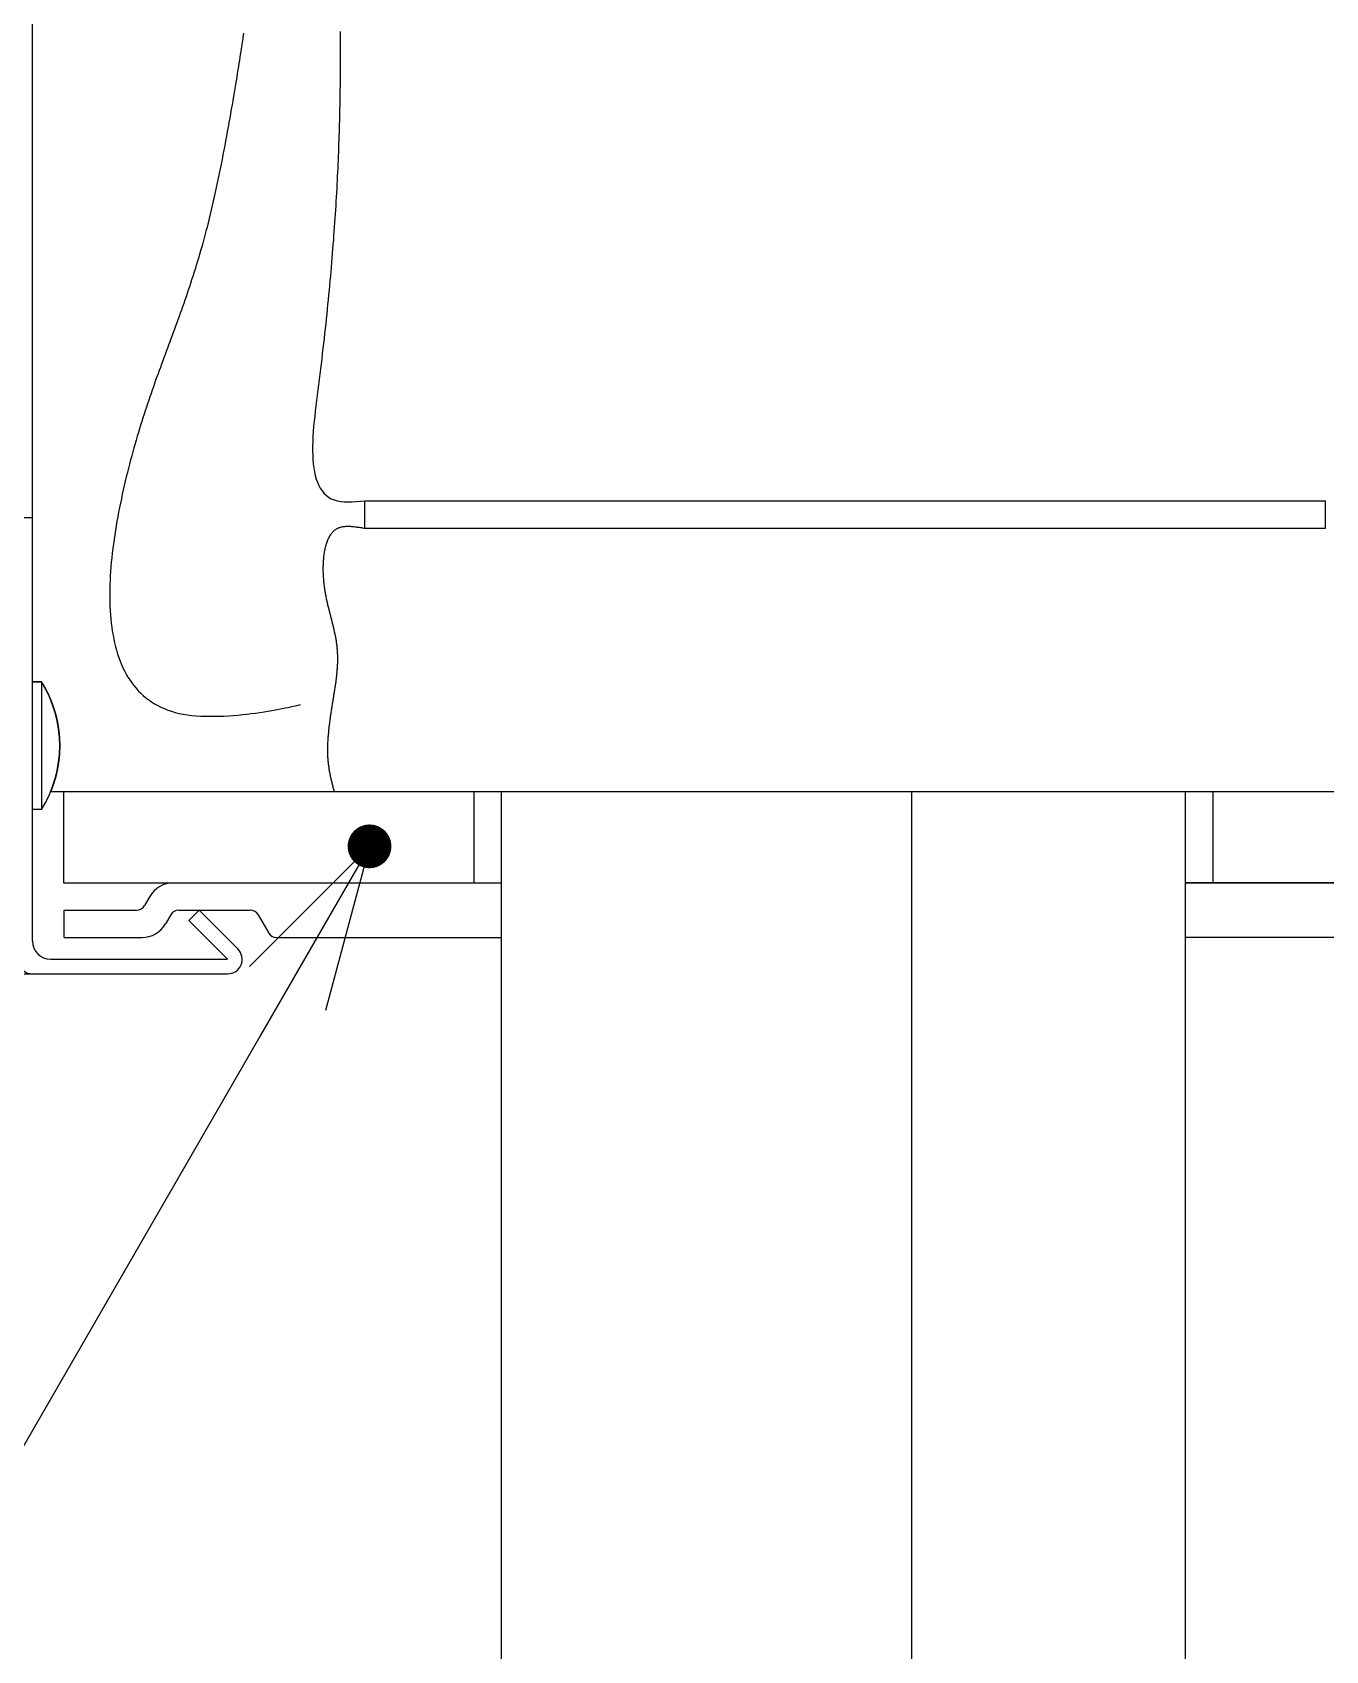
# Model space of a CAD drawing. Extents: x 443 to 1217, y -1921 to -677.
# Drawn here: x 470.16 to 485.5, y -904.75 to -885.56 of the extents above; entities that cross this region are included whole.
import ezdxf

# ---------------------------------------------------------------- set-up
doc = ezdxf.new("R2010")
doc.units = 0
doc.header["$MEASUREMENT"] = 0
doc.layers.get('0').update_dxf_attribs({"linetype": 'CONTINUOUS'})
for name, color, linetype in [('1', 7, 'CONTINUOUS'), ('3', 8, 'CONTINUOUS'), ('5', 7, 'CONTINUOUS'), ('6', 7, 'CONTINUOUS'), ('7', 7, 'CONTINUOUS')]:
    doc.layers.add(name, color=color, linetype=linetype)

msp = doc.modelspace()

# ---------------------------------------------------------------- linework, layer by layer
at = {"color": 7, "linetype": 'Continuous'}
msp.add_line((474.162, -895.211), (466.178, -909.039), dxfattribs=at)
at = {"color": 0}
for q in [(472.736, -896.637), (472.863, -897.46), (473.64, -897.159)]:
    msp.add_line((474.162, -895.211), q, dxfattribs=at)
at = {"color": 0, "const_width": 0.26}
msp.add_lwpolyline([(474.291, -895.211, 1), (474.032, -895.211, 1), (474.291, -895.211)], format="xyb", dxfattribs=at)
at = {"layer": '1', "color": 4}
for p, q in [((472.643, -885.728), (472.639, -885.757)), ((472.647, -885.701), (472.643, -885.728)), ((472.651, -885.677), (472.647, -885.701)), ((472.654, -885.654), (472.651, -885.677)), ((472.657, -885.635), (472.654, -885.654)), ((472.659, -885.616), (472.657, -885.635)), ((472.662, -885.601), (472.659, -885.616)), ((472.664, -885.587), (472.662, -885.601)), ((472.665, -885.576), (472.664, -885.587)), ((472.666, -885.567), (472.665, -885.576)), ((472.612, -885.925), (472.606, -885.963)), ((472.618, -885.887), (472.612, -885.925)), ((472.624, -885.853), (472.618, -885.887)), ((472.629, -885.819), (472.624, -885.853)), ((472.634, -885.786), (472.629, -885.819)), ((472.639, -885.757), (472.634, -885.786)), ((472.587, -886.087), (472.579, -886.132)), ((472.593, -886.044), (472.587, -886.087)), ((472.6, -886.003), (472.593, -886.044)), ((472.606, -885.963), (472.6, -886.003)), ((472.548, -886.319), (472.54, -886.368)), ((472.556, -886.27), (472.548, -886.319)), ((472.564, -886.223), (472.556, -886.27)), ((472.572, -886.176), (472.564, -886.223)), ((472.579, -886.132), (472.572, -886.176)), ((472.522, -886.469), (472.513, -886.522)), ((472.531, -886.418), (472.522, -886.469)), ((472.54, -886.368), (472.531, -886.418)), ((472.485, -886.681), (472.475, -886.734)), ((472.494, -886.627), (472.485, -886.681)), ((472.504, -886.574), (472.494, -886.627)), ((472.513, -886.522), (472.504, -886.574)), ((472.455, -886.844), (472.444, -886.899)), ((472.465, -886.789), (472.455, -886.844)), ((472.475, -886.734), (472.465, -886.789)), ((472.412, -887.066), (472.401, -887.121)), ((472.423, -887.01), (472.412, -887.066)), ((472.434, -886.954), (472.423, -887.01)), ((472.444, -886.899), (472.434, -886.954)), ((472.379, -887.232), (472.367, -887.288)), ((472.39, -887.177), (472.379, -887.232)), ((472.401, -887.121), (472.39, -887.177)), ((472.332, -887.451), (472.32, -887.506)), ((472.344, -887.398), (472.332, -887.451)), ((472.356, -887.342), (472.344, -887.398)), ((472.367, -887.288), (472.356, -887.342)), ((472.296, -887.612), (472.284, -887.664)), ((472.308, -887.559), (472.296, -887.612)), ((472.32, -887.506), (472.308, -887.559)), ((472.247, -887.816), (472.234, -887.866)), ((472.259, -887.766), (472.247, -887.816)), ((472.272, -887.715), (472.259, -887.766)), ((472.284, -887.664), (472.272, -887.715)), ((472.196, -888.009), (472.184, -888.056)), ((472.209, -887.963), (472.196, -888.009)), ((472.222, -887.915), (472.209, -887.963)), ((472.234, -887.866), (472.222, -887.915)), ((472.132, -888.237), (472.119, -888.281)), ((472.145, -888.192), (472.132, -888.237)), ((472.158, -888.148), (472.145, -888.192)), ((472.171, -888.102), (472.158, -888.148)), ((472.184, -888.056), (472.171, -888.102)), ((472.079, -888.409), (472.066, -888.451)), ((472.092, -888.367), (472.079, -888.409)), ((472.106, -888.324), (472.092, -888.367)), ((472.119, -888.281), (472.106, -888.324)), ((472.012, -888.615), (471.998, -888.655)), ((472.026, -888.575), (472.012, -888.615)), ((472.039, -888.534), (472.026, -888.575)), ((472.052, -888.492), (472.039, -888.534)), ((472.066, -888.451), (472.052, -888.492)), ((471.944, -888.813), (471.93, -888.851)), ((471.958, -888.773), (471.944, -888.813)), ((471.971, -888.734), (471.958, -888.773)), ((471.985, -888.695), (471.971, -888.734)), ((471.998, -888.655), (471.985, -888.695)), ((471.875, -889.003), (471.861, -889.041)), ((471.889, -888.965), (471.875, -889.003)), ((471.903, -888.927), (471.889, -888.965)), ((471.917, -888.889), (471.903, -888.927)), ((471.93, -888.851), (471.917, -888.889)), ((471.806, -889.192), (471.792, -889.229)), ((471.82, -889.154), (471.806, -889.192)), ((471.834, -889.117), (471.82, -889.154)), ((471.848, -889.078), (471.834, -889.117)), ((471.861, -889.041), (471.848, -889.078)), ((471.736, -889.379), (471.722, -889.416)), ((471.75, -889.341), (471.736, -889.379)), ((471.764, -889.304), (471.75, -889.341)), ((471.778, -889.266), (471.764, -889.304)), ((471.792, -889.229), (471.778, -889.266)), ((471.667, -889.568), (471.653, -889.606)), ((471.681, -889.53), (471.667, -889.568)), ((471.695, -889.492), (471.681, -889.53)), ((471.709, -889.454), (471.695, -889.492)), ((471.722, -889.416), (471.709, -889.454)), ((471.598, -889.761), (471.584, -889.801)), ((471.611, -889.721), (471.598, -889.761)), ((471.625, -889.683), (471.611, -889.721)), ((471.639, -889.644), (471.625, -889.683)), ((471.653, -889.606), (471.639, -889.644)), ((471.529, -889.961), (471.515, -890.003)), ((471.543, -889.921), (471.529, -889.961)), ((471.556, -889.881), (471.543, -889.921)), ((471.57, -889.84), (471.556, -889.881)), ((471.584, -889.801), (471.57, -889.84)), ((471.474, -890.128), (471.461, -890.172)), ((471.488, -890.085), (471.474, -890.128)), ((471.502, -890.044), (471.488, -890.085)), ((471.515, -890.003), (471.502, -890.044)), ((471.407, -890.347), (471.394, -890.393)), ((471.421, -890.302), (471.407, -890.347)), ((471.434, -890.258), (471.421, -890.302)), ((471.447, -890.214), (471.434, -890.258)), ((471.461, -890.172), (471.447, -890.214)), ((471.354, -890.532), (471.341, -890.58)), ((471.367, -890.485), (471.354, -890.532)), ((471.381, -890.439), (471.367, -890.485)), ((471.394, -890.393), (471.381, -890.439)), ((471.302, -890.727), (471.29, -890.778)), ((471.315, -890.678), (471.302, -890.727)), ((471.328, -890.629), (471.315, -890.678)), ((471.341, -890.58), (471.328, -890.629)), ((471.265, -890.88), (471.253, -890.931)), ((471.277, -890.829), (471.265, -890.88)), ((471.29, -890.778), (471.277, -890.829)), ((471.218, -891.088), (471.207, -891.142)), ((471.229, -891.036), (471.218, -891.088)), ((471.241, -890.984), (471.229, -891.036)), ((471.253, -890.931), (471.241, -890.984)), ((471.175, -891.302), (471.166, -891.355)), ((471.186, -891.248), (471.175, -891.302)), ((471.196, -891.194), (471.186, -891.248)), ((471.207, -891.142), (471.196, -891.194)), ((471.148, -891.463), (471.139, -891.518)), ((471.156, -891.41), (471.148, -891.463)), ((471.166, -891.355), (471.156, -891.41)), ((471.117, -891.68), (471.11, -891.734)), ((471.124, -891.625), (471.117, -891.68)), ((471.131, -891.572), (471.124, -891.625)), ((471.139, -891.518), (471.131, -891.572)), ((471.099, -891.842), (471.095, -891.896)), ((471.105, -891.788), (471.099, -891.842)), ((471.11, -891.734), (471.105, -891.788)), ((471.084, -892.056), (471.082, -892.108)), ((471.087, -892.002), (471.084, -892.056)), ((471.09, -891.949), (471.087, -892.002)), ((471.095, -891.896), (471.09, -891.949)), ((471.081, -892.161), (471.08, -892.213)), ((471.08, -892.213), (471.08, -892.264)), ((471.08, -892.264), (471.081, -892.315)), ((471.082, -892.108), (471.081, -892.161)), ((471.081, -892.315), (471.083, -892.366)), ((471.083, -892.366), (471.085, -892.417)), ((471.085, -892.417), (471.089, -892.467)), ((471.089, -892.467), (471.093, -892.516)), ((471.093, -892.516), (471.098, -892.565)), ((471.098, -892.565), (471.104, -892.613)), ((471.104, -892.613), (471.111, -892.661)), ((471.111, -892.661), (471.119, -892.708)), ((471.119, -892.708), (471.128, -892.753)), ((471.128, -892.753), (471.137, -892.798)), ((471.137, -892.798), (471.148, -892.843)), ((471.148, -892.843), (471.16, -892.886)), ((471.16, -892.886), (471.173, -892.93)), ((471.173, -892.93), (471.187, -892.971)), ((471.187, -892.971), (471.202, -893.013)), ((471.202, -893.013), (471.219, -893.053)), ((471.219, -893.053), (471.236, -893.092)), ((471.236, -893.092), (471.254, -893.13)), ((471.254, -893.13), (471.274, -893.168)), ((471.274, -893.168), (471.295, -893.203)), ((471.295, -893.203), (471.317, -893.238)), ((471.317, -893.238), (471.341, -893.272)), ((471.341, -893.272), (471.366, -893.305)), ((471.366, -893.305), (471.392, -893.336)), ((471.392, -893.336), (471.419, -893.367)), ((471.419, -893.367), (471.448, -893.396)), ((471.448, -893.396), (471.478, -893.424)), ((471.478, -893.424), (471.509, -893.45)), ((471.509, -893.45), (471.542, -893.475)), ((471.542, -893.475), (471.576, -893.499)), ((471.576, -893.499), (471.612, -893.521)), ((471.612, -893.521), (471.649, -893.541)), ((471.649, -893.541), (471.688, -893.561)), ((471.688, -893.561), (471.728, -893.578)), ((471.728, -893.578), (471.77, -893.595)), ((471.77, -893.595), (471.813, -893.609)), ((471.813, -893.609), (471.858, -893.622)), ((472.91, -893.614), (472.957, -893.607)), ((472.957, -893.607), (473.002, -893.599)), ((473.002, -893.599), (473.045, -893.591)), ((473.045, -893.591), (473.087, -893.584)), ((473.087, -893.584), (473.125, -893.576)), ((473.125, -893.576), (473.162, -893.57)), ((473.162, -893.57), (473.195, -893.563)), ((473.195, -893.563), (473.226, -893.557)), ((473.226, -893.557), (473.254, -893.55)), ((473.254, -893.55), (473.279, -893.545)), ((473.279, -893.545), (473.3, -893.54)), ((473.3, -893.54), (473.318, -893.536)), ((473.318, -893.536), (473.332, -893.533)), ((473.332, -893.533), (473.342, -893.53)), ((471.858, -893.622), (471.905, -893.634)), ((471.905, -893.634), (471.953, -893.644)), ((471.953, -893.644), (472.003, -893.651)), ((472.003, -893.651), (472.054, -893.658)), ((472.054, -893.658), (472.106, -893.662)), ((472.106, -893.662), (472.159, -893.666)), ((472.159, -893.666), (472.213, -893.669)), ((472.213, -893.669), (472.267, -893.669)), ((472.267, -893.669), (472.323, -893.669)), ((472.323, -893.669), (472.378, -893.668)), ((472.378, -893.668), (472.433, -893.666)), ((472.433, -893.666), (472.489, -893.662)), ((472.489, -893.662), (472.544, -893.659)), ((472.544, -893.659), (472.599, -893.654)), ((472.599, -893.654), (472.653, -893.648)), ((472.653, -893.648), (472.707, -893.643)), ((472.707, -893.643), (472.759, -893.636)), ((472.759, -893.636), (472.811, -893.63)), ((472.811, -893.63), (472.861, -893.622)), ((472.861, -893.622), (472.91, -893.614))]:
    msp.add_line(p, q, dxfattribs=at)
at = {"layer": '1', "color": 3, "linetype": 'Continuous'}
for p, q in [((470.163, -893.26), (470.271, -893.26)), ((470.38, -894.561), (483.841, -894.561)), ((470.53, -894.561), (470.53, -895.644)), ((483.841, -894.561), (491.069, -894.561)), ((483.841, -898.508), (483.841, -894.561)), ((484.166, -895.644), (484.166, -894.561)), ((470.53, -895.644), (475.725, -895.644)), ((483.841, -895.644), (491.091, -895.644))]:
    msp.add_line(p, q, dxfattribs=at)
at = {"layer": '1', "color": 3}
for p, q in [((470.271, -893.26), (470.271, -893.261)), ((470.271, -893.261), (470.272, -893.262)), ((470.272, -893.262), (470.273, -893.263)), ((470.273, -893.263), (470.274, -893.266)), ((470.274, -893.266), (470.276, -893.269)), ((470.276, -893.269), (470.277, -893.271)), ((470.277, -893.271), (470.279, -893.274)), ((470.279, -893.274), (470.281, -893.278)), ((470.281, -893.278), (470.284, -893.281)), ((470.284, -893.281), (470.286, -893.285)), ((470.286, -893.285), (470.288, -893.288)), ((470.288, -893.288), (470.291, -893.293)), ((470.291, -893.293), (470.293, -893.297)), ((470.293, -893.297), (470.295, -893.302)), ((470.295, -893.302), (470.298, -893.305)), ((470.298, -893.305), (470.3, -893.309)), ((470.3, -893.309), (470.302, -893.314)), ((470.302, -893.314), (470.304, -893.317)), ((470.304, -893.317), (470.307, -893.321)), ((470.307, -893.321), (470.309, -893.324)), ((470.309, -893.324), (470.311, -893.328)), ((470.311, -893.328), (470.313, -893.332)), ((470.313, -893.332), (470.315, -893.335)), ((470.315, -893.335), (470.317, -893.339)), ((470.317, -893.339), (470.319, -893.342)), ((470.319, -893.342), (470.32, -893.345)), ((470.32, -893.345), (470.322, -893.348)), ((470.322, -893.348), (470.324, -893.352)), ((470.324, -893.352), (470.326, -893.355)), ((470.326, -893.355), (470.327, -893.358)), ((470.327, -893.358), (470.329, -893.362)), ((470.329, -893.362), (470.331, -893.365)), ((470.331, -893.365), (470.332, -893.368)), ((470.332, -893.368), (470.334, -893.37)), ((470.334, -893.37), (470.335, -893.373)), ((470.335, -893.373), (470.337, -893.377)), ((470.337, -893.377), (470.338, -893.379)), ((470.338, -893.379), (470.339, -893.382)), ((470.339, -893.382), (470.341, -893.385)), ((470.341, -893.385), (470.342, -893.388)), ((470.342, -893.388), (470.344, -893.391)), ((470.344, -893.391), (470.345, -893.394)), ((470.345, -893.394), (470.346, -893.396)), ((470.346, -893.396), (470.348, -893.4)), ((470.348, -893.4), (470.349, -893.403)), ((470.349, -893.403), (470.35, -893.405)), ((470.35, -893.405), (470.352, -893.408)), ((470.352, -893.408), (470.353, -893.411)), ((470.353, -893.411), (470.354, -893.414)), ((470.354, -893.414), (470.355, -893.417)), ((470.355, -893.417), (470.357, -893.419)), ((470.357, -893.419), (470.358, -893.423)), ((470.358, -893.423), (470.359, -893.426)), ((470.359, -893.426), (470.361, -893.428)), ((470.361, -893.428), (470.362, -893.431)), ((470.362, -893.431), (470.363, -893.435)), ((470.363, -893.435), (470.364, -893.438)), ((470.364, -893.438), (470.366, -893.441)), ((470.366, -893.441), (470.367, -893.443)), ((470.367, -893.443), (470.368, -893.447)), ((470.368, -893.447), (470.37, -893.45)), ((470.37, -893.45), (470.371, -893.453)), ((470.371, -893.453), (470.372, -893.456)), ((470.372, -893.456), (470.374, -893.46)), ((470.374, -893.46), (470.375, -893.463)), ((470.375, -893.463), (470.376, -893.466)), ((470.376, -893.466), (470.378, -893.469)), ((470.378, -893.469), (470.379, -893.473)), ((470.379, -893.473), (470.38, -893.475)), ((470.38, -893.475), (470.382, -893.478)), ((470.382, -893.478), (470.383, -893.482)), ((470.383, -893.482), (470.384, -893.486)), ((470.384, -893.486), (470.386, -893.489)), ((470.386, -893.489), (470.387, -893.492)), ((470.387, -893.492), (470.388, -893.496)), ((470.388, -893.496), (470.389, -893.499)), ((470.389, -893.499), (470.391, -893.502)), ((470.391, -893.502), (470.392, -893.505)), ((470.392, -893.505), (470.393, -893.509)), ((470.393, -893.509), (470.395, -893.512)), ((470.395, -893.512), (470.396, -893.515)), ((470.396, -893.515), (470.397, -893.518)), ((470.397, -893.518), (470.399, -893.523)), ((470.399, -893.523), (470.4, -893.526)), ((470.4, -893.526), (470.401, -893.529)), ((470.401, -893.529), (470.402, -893.533)), ((470.402, -893.533), (470.404, -893.536)), ((470.404, -893.536), (470.405, -893.539)), ((470.405, -893.539), (470.406, -893.542)), ((470.406, -893.542), (470.407, -893.547)), ((470.407, -893.547), (470.409, -893.55)), ((470.409, -893.55), (470.41, -893.553)), ((470.41, -893.553), (470.411, -893.557)), ((470.411, -893.557), (470.412, -893.56)), ((470.412, -893.56), (470.413, -893.563)), ((470.413, -893.563), (470.415, -893.567)), ((470.415, -893.567), (470.416, -893.571)), ((470.416, -893.571), (470.417, -893.574)), ((470.417, -893.574), (470.418, -893.577)), ((470.418, -893.577), (470.419, -893.581)), ((470.419, -893.581), (470.42, -893.584)), ((470.42, -893.584), (470.421, -893.588)), ((470.421, -893.588), (470.422, -893.591)), ((470.422, -893.591), (470.424, -893.595)), ((470.424, -893.595), (470.425, -893.598)), ((470.425, -893.598), (470.426, -893.601)), ((470.426, -893.601), (470.427, -893.605)), ((470.427, -893.605), (470.428, -893.608)), ((470.428, -893.608), (470.429, -893.612)), ((470.429, -893.612), (470.43, -893.615)), ((470.43, -893.615), (470.431, -893.619)), ((470.431, -893.619), (470.432, -893.622)), ((470.432, -893.622), (470.433, -893.625)), ((470.433, -893.625), (470.434, -893.629)), ((470.434, -893.629), (470.435, -893.632)), ((470.435, -893.632), (470.436, -893.636)), ((470.436, -893.636), (470.437, -893.639)), ((470.437, -893.639), (470.438, -893.643)), ((470.438, -893.643), (470.439, -893.646)), ((470.439, -893.646), (470.439, -893.649)), ((470.439, -893.649), (470.44, -893.652)), ((470.44, -893.652), (470.441, -893.656)), ((470.441, -893.656), (470.442, -893.66)), ((470.442, -893.66), (470.443, -893.663)), ((470.443, -893.663), (470.444, -893.667)), ((470.444, -893.667), (470.445, -893.67)), ((470.445, -893.67), (470.446, -893.673)), ((470.446, -893.673), (470.447, -893.676)), ((470.447, -893.676), (470.447, -893.681)), ((470.447, -893.681), (470.448, -893.684)), ((470.448, -893.684), (470.449, -893.687)), ((470.449, -893.687), (470.45, -893.691)), ((470.45, -893.691), (470.451, -893.694)), ((470.451, -893.694), (470.451, -893.697)), ((470.451, -893.697), (470.452, -893.7)), ((470.452, -893.7), (470.453, -893.705)), ((470.453, -893.705), (470.454, -893.708)), ((470.454, -893.708), (470.454, -893.711)), ((470.454, -893.711), (470.455, -893.715)), ((470.455, -893.715), (470.456, -893.718)), ((470.456, -893.718), (470.457, -893.721)), ((470.457, -893.721), (470.457, -893.724)), ((470.457, -893.724), (470.458, -893.729)), ((470.458, -893.729), (470.459, -893.732)), ((470.459, -893.732), (470.459, -893.735)), ((470.459, -893.735), (470.46, -893.739)), ((470.46, -893.739), (470.461, -893.742)), ((470.461, -893.742), (470.461, -893.745)), ((470.461, -893.745), (470.462, -893.749)), ((470.462, -893.749), (470.463, -893.753)), ((470.463, -893.753), (470.463, -893.756)), ((470.463, -893.756), (470.464, -893.759)), ((470.464, -893.759), (470.465, -893.763)), ((470.465, -893.763), (470.465, -893.766)), ((470.465, -893.766), (470.466, -893.77)), ((470.466, -893.77), (470.466, -893.773)), ((470.466, -893.773), (470.467, -893.777)), ((470.467, -893.777), (470.468, -893.78)), ((470.468, -893.78), (470.468, -893.783)), ((470.468, -893.783), (470.469, -893.788)), ((470.469, -893.788), (470.469, -893.791)), ((470.469, -893.791), (470.47, -893.794)), ((470.47, -893.794), (470.47, -893.797)), ((470.47, -893.797), (470.471, -893.801)), ((470.471, -893.801), (470.471, -893.804)), ((470.471, -893.804), (470.472, -893.808)), ((470.472, -893.808), (470.472, -893.812)), ((470.472, -893.812), (470.473, -893.815)), ((470.473, -893.815), (470.473, -893.818)), ((470.473, -893.818), (470.474, -893.821)), ((470.474, -893.821), (470.474, -893.826)), ((470.474, -893.826), (470.475, -893.829)), ((470.475, -893.829), (470.475, -893.832)), ((470.475, -893.832), (470.476, -893.836)), ((470.476, -893.836), (470.476, -893.84)), ((470.476, -893.84), (470.476, -893.843)), ((470.476, -893.843), (470.477, -893.846)), ((470.477, -893.846), (470.477, -893.85)), ((470.477, -893.85), (470.478, -893.853)), ((470.478, -893.853), (470.478, -893.857)), ((470.478, -893.857), (470.478, -893.861)), ((470.478, -893.861), (470.479, -893.864)), ((470.479, -893.864), (470.479, -893.867)), ((470.479, -893.867), (470.479, -893.872)), ((470.479, -893.872), (470.48, -893.875)), ((470.48, -893.875), (470.48, -893.878)), ((470.48, -893.878), (470.481, -893.881)), ((470.481, -893.881), (470.481, -893.886)), ((470.481, -893.886), (470.481, -893.889)), ((470.481, -893.889), (470.481, -893.892)), ((470.481, -893.892), (470.482, -893.896)), ((470.482, -893.896), (470.482, -893.9)), ((470.482, -893.9), (470.482, -893.903)), ((470.482, -893.903), (470.483, -893.906)), ((470.483, -893.906), (470.483, -893.91)), ((470.483, -893.91), (470.483, -893.914)), ((470.483, -893.914), (470.483, -893.917)), ((470.483, -893.917), (470.484, -893.921)), ((470.484, -893.921), (470.484, -893.924)), ((470.484, -893.924), (470.484, -893.928)), ((470.484, -893.928), (470.484, -893.931)), ((470.484, -893.931), (470.485, -893.935)), ((470.485, -893.935), (470.485, -893.938)), ((470.485, -893.938), (470.485, -893.942)), ((470.485, -893.942), (470.485, -893.946)), ((470.485, -893.946), (470.485, -893.949)), ((470.485, -893.949), (470.485, -893.952)), ((470.485, -893.952), (470.486, -893.957)), ((470.486, -893.957), (470.486, -893.96)), ((470.486, -893.96), (470.486, -893.963)), ((470.486, -893.963), (470.486, -893.966)), ((470.486, -893.966), (470.486, -893.971)), ((470.486, -893.971), (470.486, -893.974)), ((470.486, -893.974), (470.486, -893.977)), ((470.486, -893.977), (470.487, -893.981)), ((470.487, -893.981), (470.487, -893.985)), ((470.487, -893.985), (470.487, -893.988)), ((470.487, -893.988), (470.487, -893.991)), ((470.487, -893.991), (470.487, -893.995)), ((470.487, -893.995), (470.487, -893.999)), ((470.478, -894.179), (470.477, -894.183)), ((470.477, -894.183), (470.477, -894.187)), ((470.477, -894.187), (470.477, -894.19)), ((470.479, -894.172), (470.478, -894.176)), ((470.478, -894.176), (470.478, -894.179)), ((470.48, -894.161), (470.479, -894.165)), ((470.479, -894.165), (470.479, -894.168)), ((470.479, -894.168), (470.479, -894.172)), ((470.481, -894.154), (470.48, -894.157)), ((470.48, -894.157), (470.48, -894.161)), ((470.482, -894.143), (470.481, -894.147)), ((470.481, -894.147), (470.481, -894.151)), ((470.481, -894.151), (470.481, -894.154)), ((470.483, -894.132), (470.482, -894.136)), ((470.482, -894.136), (470.482, -894.14)), ((470.482, -894.14), (470.482, -894.143)), ((470.484, -894.122), (470.483, -894.125)), ((470.483, -894.125), (470.483, -894.129)), ((470.483, -894.129), (470.483, -894.132)), ((470.485, -894.108), (470.484, -894.111)), ((470.484, -894.111), (470.484, -894.115)), ((470.484, -894.115), (470.484, -894.118)), ((470.484, -894.118), (470.484, -894.122)), ((470.486, -894.086), (470.485, -894.091)), ((470.485, -894.091), (470.485, -894.094)), ((470.485, -894.094), (470.485, -894.097)), ((470.485, -894.097), (470.485, -894.1)), ((470.485, -894.1), (470.485, -894.104)), ((470.485, -894.104), (470.485, -894.108)), ((470.487, -894.062), (470.486, -894.066)), ((470.486, -894.066), (470.486, -894.069)), ((470.486, -894.069), (470.486, -894.072)), ((470.486, -894.072), (470.486, -894.076)), ((470.486, -894.076), (470.486, -894.08)), ((470.486, -894.08), (470.486, -894.083)), ((470.486, -894.083), (470.486, -894.086)), ((470.487, -893.999), (470.487, -894.002)), ((470.487, -894.002), (470.487, -894.006)), ((470.487, -894.006), (470.487, -894.009)), ((470.487, -894.009), (470.487, -894.012)), ((470.487, -894.012), (470.487, -894.016)), ((470.487, -894.016), (470.487, -894.02)), ((470.487, -894.02), (470.487, -894.023)), ((470.487, -894.023), (470.487, -894.026)), ((470.487, -894.026), (470.487, -894.031)), ((470.487, -894.031), (470.487, -894.034)), ((470.487, -894.034), (470.487, -894.037)), ((470.487, -894.037), (470.487, -894.04)), ((470.487, -894.04), (470.487, -894.045)), ((470.487, -894.045), (470.487, -894.048)), ((470.487, -894.048), (470.487, -894.051)), ((470.487, -894.051), (470.487, -894.055)), ((470.487, -894.055), (470.487, -894.059)), ((470.487, -894.059), (470.487, -894.062)), ((470.441, -894.379), (470.44, -894.383)), ((470.442, -894.376), (470.441, -894.379)), ((470.443, -894.371), (470.442, -894.373)), ((470.442, -894.373), (470.442, -894.376)), ((470.444, -894.367), (470.443, -894.371)), ((470.445, -894.364), (470.444, -894.367)), ((470.446, -894.358), (470.445, -894.361)), ((470.445, -894.361), (470.445, -894.364)), ((470.447, -894.354), (470.446, -894.358)), ((470.448, -894.351), (470.447, -894.354)), ((470.449, -894.345), (470.448, -894.348)), ((470.448, -894.348), (470.448, -894.351)), ((470.45, -894.341), (470.449, -894.345)), ((470.451, -894.338), (470.45, -894.341)), ((470.452, -894.331), (470.451, -894.335)), ((470.451, -894.335), (470.451, -894.338)), ((470.453, -894.328), (470.452, -894.331)), ((470.454, -894.322), (470.453, -894.325)), ((470.453, -894.325), (470.453, -894.328)), ((470.455, -894.317), (470.454, -894.322)), ((470.456, -894.314), (470.455, -894.317)), ((470.457, -894.307), (470.456, -894.311)), ((470.456, -894.311), (470.456, -894.314)), ((470.458, -894.304), (470.457, -894.307)), ((470.459, -894.298), (470.458, -894.301)), ((470.458, -894.301), (470.458, -894.304)), ((470.46, -894.293), (470.459, -894.298)), ((470.461, -894.287), (470.46, -894.29)), ((470.46, -894.29), (470.46, -894.293)), ((470.462, -894.283), (470.461, -894.287)), ((470.463, -894.276), (470.462, -894.279)), ((470.462, -894.279), (470.462, -894.283)), ((470.464, -894.273), (470.463, -894.276)), ((470.465, -894.265), (470.464, -894.269)), ((470.464, -894.269), (470.464, -894.273)), ((470.466, -894.262), (470.465, -894.265)), ((470.467, -894.255), (470.466, -894.258)), ((470.466, -894.258), (470.466, -894.262)), ((470.468, -894.248), (470.467, -894.251)), ((470.467, -894.251), (470.467, -894.255)), ((470.469, -894.241), (470.468, -894.244)), ((470.468, -894.244), (470.468, -894.248)), ((470.47, -894.237), (470.469, -894.241)), ((470.471, -894.23), (470.47, -894.233)), ((470.47, -894.233), (470.47, -894.237)), ((470.472, -894.222), (470.471, -894.226)), ((470.471, -894.226), (470.471, -894.23)), ((470.473, -894.219), (470.472, -894.222)), ((470.474, -894.208), (470.473, -894.212)), ((470.473, -894.212), (470.473, -894.215)), ((470.473, -894.215), (470.473, -894.219)), ((470.475, -894.204), (470.474, -894.208)), ((470.476, -894.197), (470.475, -894.201)), ((470.475, -894.201), (470.475, -894.204)), ((470.477, -894.19), (470.476, -894.193)), ((470.476, -894.193), (470.476, -894.197)), ((470.381, -894.559), (470.38, -894.56)), ((470.38, -894.56), (470.38, -894.561)), ((470.382, -894.556), (470.381, -894.558)), ((470.381, -894.558), (470.381, -894.559)), ((470.383, -894.554), (470.382, -894.556)), ((470.384, -894.552), (470.383, -894.554)), ((470.385, -894.548), (470.384, -894.552)), ((470.386, -894.545), (470.385, -894.548)), ((470.388, -894.542), (470.386, -894.545)), ((470.389, -894.539), (470.388, -894.542)), ((470.39, -894.534), (470.389, -894.539)), ((470.392, -894.531), (470.39, -894.534)), ((470.394, -894.527), (470.392, -894.531)), ((470.395, -894.522), (470.394, -894.527)), ((470.397, -894.518), (470.395, -894.522)), ((470.398, -894.513), (470.397, -894.518)), ((470.4, -894.509), (470.398, -894.513)), ((470.402, -894.505), (470.4, -894.509)), ((470.403, -894.5), (470.402, -894.505)), ((470.405, -894.496), (470.403, -894.5)), ((470.406, -894.492), (470.405, -894.496)), ((470.408, -894.487), (470.406, -894.492)), ((470.409, -894.484), (470.408, -894.487)), ((470.411, -894.48), (470.409, -894.484)), ((470.412, -894.475), (470.411, -894.48)), ((470.414, -894.472), (470.412, -894.475)), ((470.415, -894.468), (470.414, -894.472)), ((470.416, -894.464), (470.415, -894.468)), ((470.417, -894.46), (470.416, -894.464)), ((470.419, -894.457), (470.417, -894.46)), ((470.42, -894.454), (470.419, -894.457)), ((470.421, -894.449), (470.42, -894.454)), ((470.422, -894.446), (470.421, -894.449)), ((470.423, -894.443), (470.422, -894.446)), ((470.424, -894.439), (470.423, -894.443)), ((470.425, -894.436), (470.424, -894.439)), ((470.426, -894.433), (470.425, -894.436)), ((470.427, -894.43), (470.426, -894.433)), ((470.428, -894.426), (470.427, -894.43)), ((470.429, -894.423), (470.428, -894.426)), ((470.43, -894.42), (470.429, -894.423)), ((470.431, -894.416), (470.43, -894.42)), ((470.432, -894.413), (470.431, -894.416)), ((470.433, -894.41), (470.432, -894.413)), ((470.434, -894.407), (470.433, -894.41)), ((470.435, -894.404), (470.434, -894.407)), ((470.436, -894.398), (470.435, -894.401)), ((470.435, -894.401), (470.435, -894.404)), ((470.437, -894.395), (470.436, -894.398)), ((470.438, -894.391), (470.437, -894.395)), ((470.439, -894.389), (470.438, -894.391)), ((470.44, -894.383), (470.439, -894.386)), ((470.439, -894.386), (470.439, -894.389))]:
    msp.add_line(p, q, dxfattribs=at)
at = {"layer": '1', "linetype": 'Continuous'}
msp.add_line((475.4, -894.561), (475.4, -895.644), dxfattribs=at)
at = {"layer": '3', "color": 3}
for p, q in [((473.814, -885.547), (473.814, -885.59)), ((473.814, -885.59), (473.815, -885.634)), ((473.815, -885.634), (473.815, -885.676)), ((473.815, -885.676), (473.815, -885.719)), ((473.815, -885.719), (473.815, -885.762)), ((473.815, -885.806), (473.814, -885.848)), ((473.814, -885.848), (473.814, -885.892)), ((473.814, -885.892), (473.814, -885.935)), ((473.814, -885.935), (473.814, -885.979)), ((473.815, -885.762), (473.815, -885.806)), ((473.813, -886.111), (473.812, -886.154)), ((473.814, -886.023), (473.813, -886.066)), ((473.813, -886.066), (473.813, -886.111)), ((473.814, -885.979), (473.814, -886.023)), ((473.811, -886.244), (473.81, -886.289)), ((473.81, -886.289), (473.81, -886.333)), ((473.812, -886.199), (473.811, -886.244)), ((473.812, -886.154), (473.812, -886.199)), ((473.807, -886.468), (473.806, -886.513)), ((473.808, -886.423), (473.807, -886.468)), ((473.809, -886.378), (473.808, -886.423)), ((473.81, -886.333), (473.809, -886.378)), ((473.801, -886.696), (473.8, -886.743)), ((473.803, -886.65), (473.801, -886.696)), ((473.804, -886.605), (473.803, -886.65)), ((473.805, -886.559), (473.804, -886.605)), ((473.806, -886.513), (473.805, -886.559)), ((473.795, -886.882), (473.794, -886.929)), ((473.797, -886.836), (473.795, -886.882)), ((473.799, -886.789), (473.797, -886.836)), ((473.8, -886.743), (473.799, -886.789)), ((473.788, -887.072), (473.786, -887.12)), ((473.79, -887.024), (473.788, -887.072)), ((473.792, -886.977), (473.79, -887.024)), ((473.794, -886.929), (473.792, -886.977)), ((473.779, -887.265), (473.777, -887.313)), ((473.782, -887.216), (473.779, -887.265)), ((473.784, -887.168), (473.782, -887.216)), ((473.786, -887.12), (473.784, -887.168)), ((473.769, -887.461), (473.766, -887.51)), ((473.772, -887.411), (473.769, -887.461)), ((473.774, -887.362), (473.772, -887.411)), ((473.777, -887.313), (473.774, -887.362)), ((473.757, -887.661), (473.754, -887.712)), ((473.76, -887.611), (473.757, -887.661)), ((473.763, -887.56), (473.76, -887.611)), ((473.766, -887.51), (473.763, -887.56)), ((473.747, -887.813), (473.744, -887.866)), ((473.751, -887.762), (473.747, -887.813)), ((473.754, -887.712), (473.751, -887.762)), ((473.733, -888.021), (473.728, -888.074)), ((473.736, -887.969), (473.733, -888.021)), ((473.74, -887.917), (473.736, -887.969)), ((473.744, -887.866), (473.74, -887.917)), ((473.716, -888.233), (473.711, -888.286)), ((473.72, -888.179), (473.716, -888.233)), ((473.724, -888.126), (473.72, -888.179)), ((473.728, -888.074), (473.724, -888.126)), ((473.702, -888.395), (473.697, -888.45)), ((473.707, -888.341), (473.702, -888.395)), ((473.711, -888.286), (473.707, -888.341)), ((473.682, -888.615), (473.676, -888.671)), ((473.687, -888.56), (473.682, -888.615)), ((473.692, -888.504), (473.687, -888.56)), ((473.697, -888.45), (473.692, -888.504)), ((473.665, -888.783), (473.66, -888.841)), ((473.671, -888.728), (473.665, -888.783)), ((473.676, -888.671), (473.671, -888.728)), ((473.648, -888.955), (473.642, -889.013)), ((473.654, -888.898), (473.648, -888.955)), ((473.66, -888.841), (473.654, -888.898)), ((473.622, -889.189), (473.615, -889.249)), ((473.629, -889.13), (473.622, -889.189)), ((473.635, -889.071), (473.629, -889.13)), ((473.642, -889.013), (473.635, -889.071)), ((473.601, -889.367), (473.594, -889.428)), ((473.608, -889.307), (473.601, -889.367)), ((473.615, -889.249), (473.608, -889.307)), ((473.579, -889.549), (473.572, -889.611)), ((473.587, -889.488), (473.579, -889.549)), ((473.594, -889.428), (473.587, -889.488)), ((473.556, -889.736), (473.548, -889.798)), ((473.564, -889.674), (473.556, -889.736)), ((473.572, -889.611), (473.564, -889.674)), ((473.532, -889.923), (473.525, -889.985)), ((473.54, -889.86), (473.532, -889.923)), ((473.548, -889.798), (473.54, -889.86)), ((473.511, -890.109), (473.505, -890.17)), ((473.517, -890.047), (473.511, -890.109)), ((473.525, -889.985), (473.517, -890.047)), ((473.491, -890.349), (473.489, -890.407)), ((473.495, -890.29), (473.491, -890.349)), ((473.499, -890.232), (473.495, -890.29)), ((473.505, -890.17), (473.499, -890.232)), ((473.489, -890.407), (473.487, -890.464)), ((473.487, -890.464), (473.487, -890.519)), ((473.487, -890.519), (473.488, -890.573)), ((473.488, -890.573), (473.491, -890.624)), ((473.491, -890.624), (473.495, -890.674)), ((473.495, -890.674), (473.5, -890.723)), ((473.5, -890.723), (473.508, -890.769)), ((473.508, -890.769), (473.518, -890.812)), ((473.518, -890.812), (473.529, -890.855)), ((473.529, -890.855), (473.543, -890.893)), ((473.543, -890.893), (473.559, -890.93)), ((473.559, -890.93), (473.577, -890.964)), ((473.577, -890.964), (473.598, -890.995)), ((473.598, -890.995), (473.621, -891.023)), ((473.621, -891.023), (473.647, -891.048)), ((473.647, -891.048), (473.676, -891.07)), ((473.676, -891.07), (473.707, -891.088)), ((473.707, -891.088), (473.742, -891.102)), ((473.742, -891.102), (473.779, -891.113)), ((473.779, -891.113), (473.82, -891.121)), ((474.056, -891.119), (474.107, -891.114)), ((473.82, -891.121), (473.863, -891.125)), ((473.863, -891.125), (473.909, -891.126)), ((473.909, -891.126), (473.957, -891.125)), ((473.957, -891.125), (474.006, -891.122)), ((474.006, -891.122), (474.056, -891.119)), ((473.707, -891.504), (473.714, -891.496)), ((473.714, -891.496), (473.721, -891.487)), ((473.721, -891.487), (473.728, -891.479)), ((473.728, -891.479), (473.736, -891.472)), ((473.736, -891.472), (473.744, -891.464)), ((473.744, -891.464), (473.752, -891.458)), ((473.752, -891.458), (473.76, -891.452)), ((473.76, -891.452), (473.769, -891.446)), ((473.769, -891.446), (473.778, -891.441)), ((473.778, -891.441), (473.788, -891.436)), ((473.788, -891.436), (473.798, -891.431)), ((473.798, -891.431), (473.808, -891.428)), ((473.808, -891.428), (473.818, -891.425)), ((473.818, -891.425), (473.828, -891.423)), ((473.828, -891.423), (473.839, -891.421)), ((473.839, -891.421), (473.85, -891.418)), ((473.85, -891.418), (473.862, -891.417)), ((473.862, -891.417), (473.873, -891.416)), ((473.873, -891.416), (473.885, -891.415)), ((473.885, -891.415), (473.897, -891.415)), ((473.897, -891.415), (473.909, -891.415)), ((473.909, -891.415), (473.922, -891.415)), ((473.922, -891.415), (473.934, -891.415)), ((473.934, -891.415), (473.947, -891.416)), ((473.947, -891.416), (473.96, -891.417)), ((473.96, -891.417), (473.973, -891.418)), ((473.973, -891.418), (473.986, -891.421)), ((473.986, -891.421), (473.999, -891.422)), ((473.999, -891.422), (474.012, -891.424)), ((474.012, -891.424), (474.025, -891.425)), ((474.025, -891.425), (474.039, -891.427)), ((474.039, -891.427), (474.052, -891.429)), ((474.052, -891.429), (474.066, -891.431)), ((474.066, -891.431), (474.079, -891.435)), ((474.079, -891.435), (474.093, -891.437)), ((474.093, -891.437), (474.107, -891.439)), ((473.631, -891.703), (473.634, -891.69)), ((473.634, -891.69), (473.637, -891.677)), ((473.637, -891.677), (473.64, -891.664)), ((473.64, -891.664), (473.643, -891.65)), ((473.643, -891.65), (473.646, -891.637)), ((473.646, -891.637), (473.65, -891.624)), ((473.65, -891.624), (473.654, -891.612)), ((473.654, -891.612), (473.658, -891.6)), ((473.658, -891.6), (473.663, -891.588)), ((473.663, -891.588), (473.667, -891.576)), ((473.667, -891.576), (473.672, -891.565)), ((473.672, -891.565), (473.677, -891.555)), ((473.677, -891.555), (473.683, -891.544)), ((473.683, -891.544), (473.689, -891.534)), ((473.689, -891.534), (473.694, -891.523)), ((473.694, -891.523), (473.701, -891.514)), ((473.701, -891.514), (473.707, -891.504)), ((473.613, -891.886), (473.614, -891.872)), ((473.614, -891.858), (473.615, -891.843)), ((473.614, -891.872), (473.614, -891.858)), ((473.615, -891.843), (473.616, -891.829)), ((473.616, -891.829), (473.617, -891.815)), ((473.617, -891.815), (473.618, -891.801)), ((473.618, -891.801), (473.619, -891.787)), ((473.619, -891.787), (473.621, -891.773)), ((473.621, -891.773), (473.622, -891.758)), ((473.622, -891.758), (473.624, -891.744)), ((473.624, -891.744), (473.626, -891.73)), ((473.626, -891.73), (473.629, -891.717)), ((473.629, -891.717), (473.631, -891.703)), ((473.613, -891.9), (473.613, -891.886)), ((473.613, -891.914), (473.613, -891.9)), ((473.613, -891.928), (473.613, -891.914)), ((473.613, -891.943), (473.613, -891.928)), ((473.613, -891.956), (473.613, -891.943)), ((473.614, -891.97), (473.613, -891.956)), ((473.614, -891.983), (473.614, -891.97)), ((473.615, -891.997), (473.614, -891.983)), ((473.616, -892.01), (473.615, -891.997)), ((473.617, -892.024), (473.616, -892.01)), ((473.618, -892.037), (473.617, -892.024)), ((473.619, -892.05), (473.618, -892.037)), ((473.62, -892.064), (473.619, -892.05)), ((473.621, -892.077), (473.62, -892.064)), ((473.623, -892.09), (473.621, -892.077)), ((473.624, -892.103), (473.623, -892.09)), ((473.626, -892.116), (473.624, -892.103)), ((473.627, -892.129), (473.626, -892.116)), ((473.629, -892.141), (473.627, -892.129)), ((473.631, -892.154), (473.629, -892.141)), ((473.633, -892.167), (473.631, -892.154)), ((473.635, -892.179), (473.633, -892.167)), ((473.637, -892.192), (473.635, -892.179)), ((473.639, -892.204), (473.637, -892.192)), ((473.641, -892.216), (473.639, -892.204)), ((473.644, -892.229), (473.641, -892.216)), ((473.646, -892.241), (473.644, -892.229)), ((473.648, -892.253), (473.646, -892.241)), ((473.651, -892.266), (473.648, -892.253)), ((473.653, -892.278), (473.651, -892.266)), ((473.656, -892.29), (473.653, -892.278)), ((473.659, -892.302), (473.656, -892.29)), ((473.661, -892.314), (473.659, -892.302)), ((473.664, -892.326), (473.661, -892.314)), ((473.667, -892.338), (473.664, -892.326)), ((473.669, -892.35), (473.667, -892.338)), ((473.672, -892.362), (473.669, -892.35)), ((473.675, -892.373), (473.672, -892.362)), ((473.678, -892.385), (473.675, -892.373)), ((473.681, -892.397), (473.678, -892.385)), ((473.684, -892.409), (473.681, -892.397)), ((473.687, -892.42), (473.684, -892.409)), ((473.689, -892.432), (473.687, -892.42)), ((473.692, -892.444), (473.689, -892.432)), ((473.695, -892.455), (473.692, -892.444)), ((473.698, -892.467), (473.695, -892.455)), ((473.701, -892.479), (473.698, -892.467)), ((473.704, -892.49), (473.701, -892.479)), ((473.707, -892.502), (473.704, -892.49)), ((473.71, -892.513), (473.707, -892.502)), ((473.713, -892.525), (473.71, -892.513)), ((473.716, -892.535), (473.713, -892.525)), ((473.719, -892.547), (473.716, -892.535)), ((473.722, -892.558), (473.719, -892.547)), ((473.724, -892.57), (473.722, -892.558)), ((473.727, -892.581), (473.724, -892.57)), ((473.73, -892.593), (473.727, -892.581)), ((473.733, -892.604), (473.73, -892.593)), ((473.735, -892.615), (473.733, -892.604)), ((473.738, -892.627), (473.735, -892.615)), ((473.741, -892.638), (473.738, -892.627)), ((473.743, -892.65), (473.741, -892.638)), ((473.746, -892.661), (473.743, -892.65)), ((473.748, -892.672), (473.746, -892.661)), ((473.751, -892.684), (473.748, -892.672)), ((473.753, -892.695), (473.751, -892.684)), ((473.755, -892.707), (473.753, -892.695)), ((473.757, -892.717), (473.755, -892.707)), ((473.76, -892.728), (473.757, -892.717)), ((473.762, -892.74), (473.76, -892.728)), ((473.764, -892.751), (473.762, -892.74)), ((473.766, -892.763), (473.764, -892.751)), ((473.768, -892.774), (473.766, -892.763)), ((473.769, -892.786), (473.768, -892.774)), ((473.771, -892.797), (473.769, -892.786)), ((473.773, -892.809), (473.771, -892.797)), ((473.774, -892.82), (473.773, -892.809)), ((473.776, -892.832), (473.774, -892.82)), ((473.777, -892.843), (473.776, -892.832)), ((473.778, -892.855), (473.777, -892.843)), ((473.779, -892.866), (473.778, -892.855)), ((473.78, -892.878), (473.779, -892.866)), ((473.781, -892.89), (473.78, -892.878)), ((473.782, -892.901), (473.781, -892.89)), ((473.783, -892.912), (473.782, -892.901)), ((473.783, -892.924), (473.783, -892.912)), ((473.784, -892.935), (473.783, -892.924)), ((473.784, -892.947), (473.784, -892.935)), ((473.784, -892.959), (473.784, -892.947)), ((473.785, -892.971), (473.784, -892.959)), ((473.784, -893.006), (473.785, -892.994)), ((473.784, -893.018), (473.784, -893.006)), ((473.784, -893.03), (473.784, -893.018)), ((473.784, -893.042), (473.784, -893.03)), ((473.785, -892.982), (473.785, -892.971)), ((473.785, -892.994), (473.785, -892.982)), ((473.767, -893.235), (473.768, -893.223)), ((473.768, -893.223), (473.77, -893.211)), ((473.77, -893.211), (473.771, -893.199)), ((473.771, -893.199), (473.773, -893.187)), ((473.773, -893.187), (473.774, -893.174)), ((473.774, -893.174), (473.775, -893.162)), ((473.775, -893.162), (473.776, -893.15)), ((473.776, -893.15), (473.777, -893.138)), ((473.777, -893.138), (473.778, -893.126)), ((473.778, -893.126), (473.779, -893.114)), ((473.779, -893.114), (473.78, -893.102)), ((473.78, -893.102), (473.781, -893.09)), ((473.781, -893.09), (473.782, -893.078)), ((473.782, -893.066), (473.783, -893.054)), ((473.782, -893.078), (473.782, -893.066)), ((473.783, -893.054), (473.784, -893.042)), ((473.738, -893.432), (473.74, -893.419)), ((473.74, -893.419), (473.742, -893.407)), ((473.742, -893.407), (473.744, -893.395)), ((473.744, -893.395), (473.745, -893.382)), ((473.745, -893.382), (473.747, -893.37)), ((473.747, -893.37), (473.749, -893.358)), ((473.749, -893.358), (473.751, -893.346)), ((473.751, -893.346), (473.753, -893.333)), ((473.753, -893.333), (473.755, -893.321)), ((473.755, -893.321), (473.757, -893.309)), ((473.757, -893.309), (473.758, -893.296)), ((473.758, -893.296), (473.76, -893.284)), ((473.76, -893.284), (473.762, -893.272)), ((473.762, -893.272), (473.764, -893.26)), ((473.764, -893.26), (473.765, -893.247)), ((473.765, -893.247), (473.767, -893.235)), ((473.708, -893.618), (473.71, -893.605)), ((473.71, -893.605), (473.712, -893.593)), ((473.712, -893.593), (473.713, -893.581)), ((473.713, -893.581), (473.715, -893.567)), ((473.715, -893.567), (473.717, -893.555)), ((473.717, -893.555), (473.719, -893.544)), ((473.719, -893.544), (473.721, -893.53)), ((473.721, -893.53), (473.723, -893.518)), ((473.723, -893.518), (473.725, -893.506)), ((473.725, -893.506), (473.727, -893.493)), ((473.727, -893.493), (473.73, -893.481)), ((473.73, -893.481), (473.732, -893.469)), ((473.732, -893.469), (473.734, -893.456)), ((473.734, -893.456), (473.736, -893.444)), ((473.736, -893.444), (473.738, -893.432)), ((473.682, -893.815), (473.683, -893.802)), ((473.683, -893.802), (473.684, -893.79)), ((473.684, -893.79), (473.686, -893.778)), ((473.686, -893.778), (473.687, -893.765)), ((473.687, -893.765), (473.689, -893.753)), ((473.689, -893.753), (473.69, -893.741)), ((473.69, -893.741), (473.692, -893.729)), ((473.692, -893.729), (473.693, -893.716)), ((473.693, -893.716), (473.695, -893.704)), ((473.695, -893.704), (473.697, -893.692)), ((473.697, -893.692), (473.699, -893.679)), ((473.699, -893.679), (473.7, -893.667)), ((473.7, -893.667), (473.702, -893.655)), ((473.702, -893.655), (473.704, -893.642)), ((473.704, -893.642), (473.706, -893.63)), ((473.706, -893.63), (473.708, -893.618)), ((473.668, -893.998), (473.669, -893.986)), ((473.669, -893.974), (473.67, -893.961)), ((473.669, -893.986), (473.669, -893.974)), ((473.67, -893.949), (473.671, -893.937)), ((473.67, -893.961), (473.67, -893.949)), ((473.671, -893.937), (473.672, -893.925)), ((473.672, -893.925), (473.673, -893.913)), ((473.673, -893.913), (473.674, -893.9)), ((473.674, -893.9), (473.675, -893.888)), ((473.675, -893.888), (473.676, -893.876)), ((473.676, -893.876), (473.677, -893.864)), ((473.677, -893.864), (473.678, -893.851)), ((473.678, -893.851), (473.679, -893.839)), ((473.679, -893.839), (473.68, -893.827)), ((473.68, -893.827), (473.682, -893.815)), ((473.667, -894.022), (473.668, -894.01)), ((473.667, -894.035), (473.667, -894.022)), ((473.667, -894.047), (473.667, -894.035)), ((473.667, -894.059), (473.667, -894.047)), ((473.667, -894.071), (473.667, -894.059)), ((473.667, -894.083), (473.667, -894.071)), ((473.667, -894.095), (473.667, -894.083)), ((473.668, -894.107), (473.667, -894.095)), ((473.668, -894.01), (473.668, -893.998)), ((473.668, -894.119), (473.668, -894.107)), ((473.668, -894.132), (473.668, -894.119)), ((473.669, -894.144), (473.668, -894.132)), ((473.669, -894.156), (473.669, -894.144)), ((473.67, -894.168), (473.669, -894.156)), ((473.671, -894.18), (473.67, -894.168)), ((473.672, -894.192), (473.671, -894.18)), ((473.673, -894.204), (473.672, -894.192)), ((473.674, -894.216), (473.673, -894.204)), ((473.675, -894.228), (473.674, -894.216)), ((473.676, -894.24), (473.675, -894.228)), ((473.678, -894.252), (473.676, -894.24)), ((473.679, -894.264), (473.678, -894.252)), ((473.681, -894.276), (473.679, -894.264)), ((473.683, -894.288), (473.681, -894.276)), ((473.684, -894.3), (473.683, -894.288)), ((473.686, -894.312), (473.684, -894.3)), ((473.688, -894.324), (473.686, -894.312)), ((473.691, -894.336), (473.688, -894.324)), ((473.693, -894.348), (473.691, -894.336)), ((473.695, -894.36), (473.693, -894.348)), ((473.698, -894.372), (473.695, -894.36)), ((473.7, -894.384), (473.698, -894.372)), ((473.703, -894.396), (473.7, -894.384)), ((473.705, -894.408), (473.703, -894.396)), ((473.708, -894.42), (473.705, -894.408)), ((473.711, -894.431), (473.708, -894.42)), ((473.714, -894.443), (473.711, -894.431)), ((473.717, -894.455), (473.714, -894.443)), ((473.72, -894.467), (473.717, -894.455)), ((473.723, -894.479), (473.72, -894.467)), ((473.726, -894.491), (473.723, -894.479)), ((473.729, -894.503), (473.726, -894.491)), ((473.732, -894.515), (473.729, -894.503)), ((473.735, -894.525), (473.732, -894.515)), ((473.739, -894.537), (473.735, -894.525)), ((473.742, -894.549), (473.739, -894.537)), ((473.745, -894.561), (473.742, -894.549))]:
    msp.add_line(p, q, dxfattribs=at)
at = {"layer": '3', "color": 7, "linetype": 'Continuous'}
msp.add_line((474.107, -891.439), (474.107, -891.114), dxfattribs=at)
at = {"layer": '3', "color": 3, "linetype": 'Continuous'}
for p, q in [((474.107, -891.114), (485.502, -891.114)), ((474.107, -891.439), (485.502, -891.439))]:
    msp.add_line(p, q, dxfattribs=at)
at = {"layer": '3', "linetype": 'Continuous'}
msp.add_line((485.502, -891.439), (485.502, -891.114), dxfattribs=at)
at = {"layer": '5', "linetype": 'Continuous'}
for p, q in [((475.725, -912.786), (475.725, -894.561)), ((480.594, -916.032), (480.594, -894.561)), ((483.841, -912.786), (483.841, -894.561))]:
    msp.add_line(p, q, dxfattribs=at)
at = {"layer": '6', "linetype": 'Continuous'}
for p, q in [((470.163, -891.312), (470.163, -875.253)), ((466.916, -891.312), (470.163, -891.312)), ((470.163, -896.333), (470.163, -891.312)), ((470.163, -894.775), (470.163, -893.26)), ((470.271, -893.26), (470.163, -893.26)), ((470.271, -893.26), (470.271, -894.775)), ((470.271, -894.775), (470.163, -894.775)), ((472.019, -896.091), (472.142, -895.968)), ((472.019, -896.091), (472.478, -896.55)), ((472.142, -895.968), (472.601, -896.427)), ((470.379, -896.55), (472.478, -896.55)), ((469.989, -896.723), (472.478, -896.723))]:
    msp.add_line(p, q, dxfattribs=at)
at = {"layer": '6', "color": 3, "linetype": 'Continuous'}
msp.add_line((470.163, -893.26), (470.163, -883.954), dxfattribs=at)
at = {"layer": '6', "linetype": 'Continuous'}
for centre, radius, start, end in [((469.053, -894.018), 1.434, 328.1092, 31.8908), ((470.379, -896.333), 0.216, 180, 270), ((472.478, -896.55), 0.173, 270, 45), ((470.163, -896.55), 0.173, 180, 270)]:
    msp.add_arc(centre, radius, start, end, dxfattribs=at)
at = {"layer": '7', "color": 3, "linetype": 'Continuous'}
for p, q in [((471.836, -895.644), (475.4, -895.644)), ((489.786, -895.644), (483.841, -895.644)), ((471.555, -895.806), (471.492, -895.914)), ((470.541, -896.293), (470.541, -895.968)), ((470.541, -895.968), (471.399, -895.968)), ((471.805, -896.022), (471.742, -896.131)), ((471.898, -895.968), (472.747, -895.968)), ((472.841, -896.022), (472.966, -896.239)), ((470.541, -896.293), (471.461, -896.293)), ((473.06, -896.293), (475.725, -896.293)), ((488.562, -896.293), (483.841, -896.293))]:
    msp.add_line(p, q, dxfattribs=at)
for centre, radius, start, end in [((471.836, -895.968), 0.325, 90, 150), ((471.399, -895.86), 0.108, 270, 330), ((471.898, -896.076), 0.108, 90, 150), ((472.747, -896.076), 0.108, 30, 90), ((471.461, -895.968), 0.325, 270, 330), ((473.06, -896.185), 0.108, 210, 270)]:
    msp.add_arc(centre, radius, start, end, dxfattribs=at)

doc.saveas('drawing.dxf')
